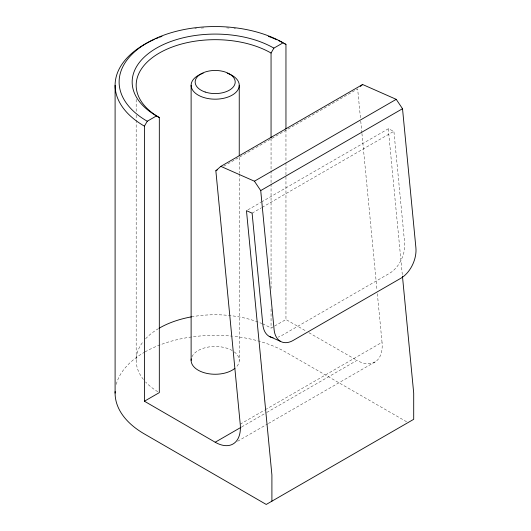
<?xml version="1.0" encoding="UTF-8"?>
<svg xmlns="http://www.w3.org/2000/svg" width="531" height="531" viewBox="0 0 531 531"><rect width="100%" height="100%" fill="white"/><g stroke="black" fill="none" stroke-linecap="round" stroke-linejoin="round"><path stroke-width="0.4" stroke-dasharray="2.65 1.99" d="M223.73 166.223L357.648 88.903L360.43 117.796M247.904 209.845L260.794 202.397M261.511 201.986L388.267 128.801L393.902 131.29L404.629 242.78A24.061 15.419 -66.2 0 1 389.601 273.266L281.835 335.486A24.061 15.419 -66.2 0 1 278.105 337.125M252.106 213.157L261.418 207.78M262.135 207.369L393.902 131.29M262.533 323.844A79.006 45.613 0 0 1 271.056 328.112L273.896 326.472M274.6 326.061L285.957 319.509L306.048 331.065M240.231 424.169L264.584 410.111M265.301 409.7L382.028 342.303L377.342 293.603M241.685 426.931L266.031 412.872M266.748 412.461L356.985 360.363A35.663 20.59 60 0 0 382.028 342.303M237.616 441.274L267.69 423.911M268.407 423.499L375.829 361.478M308.916 332.711L356.985 360.363M406.613 421.767L285.957 352.252A100.087 57.786 0 0 0 233.129 336.262M388.267 128.801L402.372 275.37M360.741 121.095L361.857 132.65M361.936 133.473L377.023 290.304M285.957 129.77L285.957 162.088M285.957 162.911L285.957 319.509M271.056 138.379L271.056 169.86M271.056 170.69L271.056 183.115M271.056 183.945L271.056 288.34M271.056 309.055L271.056 328.112M239.249 157.375L239.249 173.119M239.249 173.942L239.249 360.363M136.175 99.377L136.175 111.802M136.175 115.121L136.175 119.263M136.175 120.092L136.175 360.363M157.813 391.725A79.006 45.613 0 0 1 145.587 381.955M143.416 379.439A79.006 45.613 0 0 1 143.416 341.294M145.587 338.778A79.006 45.613 0 0 1 158.563 328.556M191.452 316.854A79.006 45.613 0 0 1 261.77 323.525M116.249 384.384A100.087 57.786 0 0 1 144.419 352.252M145.076 351.88A100.087 57.786 0 0 1 232.319 336.183M234.277 351.907A24.061 13.892 0 0 1 236.029 367.313M191.943 356.772A24.061 13.892 0 0 1 232.2 350.54M194.831 28.714A100.087 57.786 0 0 1 196.437 28.535M201.309 28.07A100.087 57.786 0 0 1 203.758 27.884M226.618 27.884A100.087 57.786 0 0 1 229.067 28.07M233.932 28.535A100.087 57.786 0 0 1 235.545 28.714"/><path stroke-width="0.8" d="M240.968 427.349L215.188 442.23L144.419 401.224L144.419 126.152L147.253 121.241A96.071 55.47 0 0 1 147.253 42.799A96.071 55.47 0 0 1 283.123 42.799L285.957 44.431L285.957 128.947M271.056 137.549L271.056 53.04L273.89 48.122L283.123 42.799M215.188 442.23A35.663 20.59 60 0 0 240.231 424.169L215.851 170.77L220.823 166.369L362.62 84.502L396.226 99.343L402.518 108.716L415.899 247.758A24.061 15.419 -66.2 0 1 400.872 278.244L293.105 340.457A24.061 15.419 -66.2 0 1 274.102 329.625L260.721 190.583L254.422 181.204L220.823 166.369M360.41 86.46L362.62 84.502M147.253 121.241L156.486 115.911A83.022 47.929 0 0 1 156.486 48.122A83.022 47.929 0 0 1 273.89 48.122M215.851 170.77L217.279 169.947M254.422 181.204L396.226 99.343M260.721 190.583L402.518 108.716M144.419 401.224L159.32 392.621L159.32 117.55A79.006 45.613 0 0 1 159.32 53.04A79.006 45.613 0 0 1 271.056 53.04M269.224 336.382L280.487 341.353M156.486 115.911L159.32 117.55M402.452 276.193L413.702 393.113L413.702 419.311L266.237 504.45L144.419 433.973A100.087 57.786 0 0 1 115.141 391.533M271.905 501.178L271.905 474.979L246.47 210.668L252.106 213.157L262.832 324.647A24.061 15.419 -66.2 0 0 273.067 337.63M239.249 85.292L239.249 155.716M191.12 85.292L191.12 360.363M115.101 85.292L115.101 393.113M227.222 73.258A24.061 13.892 0 0 1 233.62 94.219A24.061 13.892 0 0 1 196.755 94.219A24.061 13.892 0 0 1 203.154 73.258M159.32 328.112A79.006 45.613 0 0 1 191.452 316.854M234.901 368.335A24.061 13.892 0 0 1 206.765 373.379A24.061 13.892 0 0 1 191.253 358.916M144.419 126.152A100.087 57.786 0 0 1 154.262 39.447M155.762 38.796A100.087 57.786 0 0 1 158.059 37.847M159.605 37.236A100.087 57.786 0 0 1 161.962 36.36M268.414 36.36A100.087 57.786 0 0 1 276.857 39.785M278.33 40.462A100.087 57.786 0 0 1 282.592 42.58M283.959 43.31A100.087 57.786 0 0 1 285.957 44.431M205.178 92.029A20.019 11.556 0 0 0 235.206 82.02A20.019 11.556 0 0 0 205.178 72.01A20.019 11.556 0 0 0 205.178 92.029"/></g></svg>
